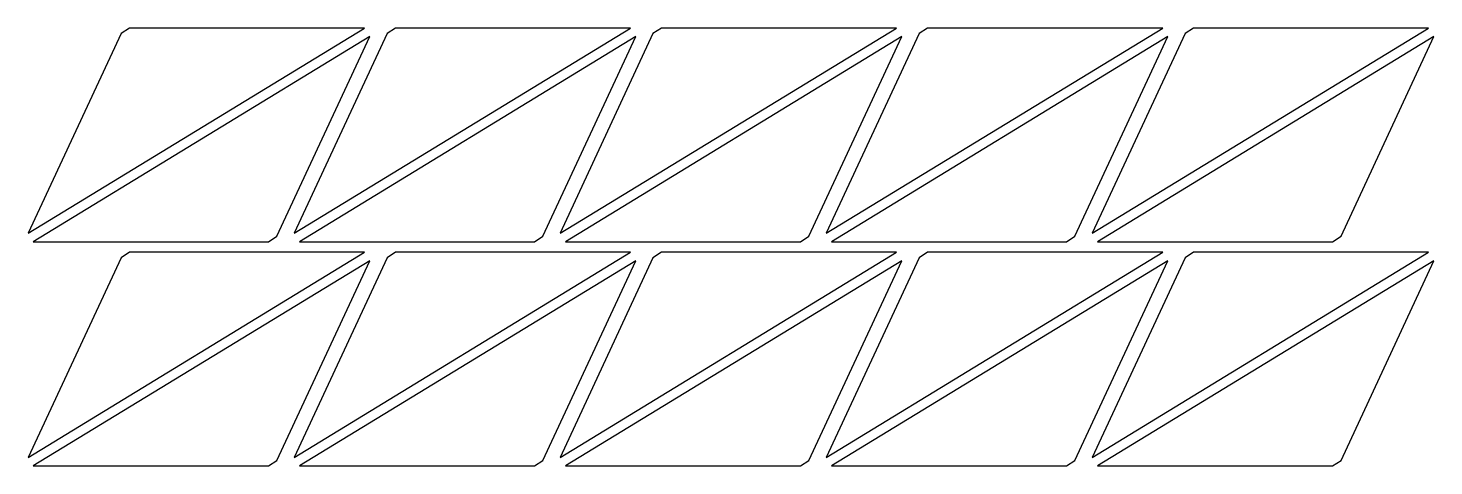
# Model space of a CAD drawing. Header units: millimetres. Extents: x 5412 to 6819, y -10216 to -9777.
import ezdxf

# ---------------------------------------------------------------- set-up
doc = ezdxf.new("R2010")
doc.units = ezdxf.units.MM

msp = doc.modelspace()

# ---------------------------------------------------------------- linework, layer by layer
for points in [[(5412.3, -9982.6), (5749.1, -9777.3), (5513.8, -9777.3), (5505.3, -9782.7)], [(5678.6, -9982.6), (6015.4, -9777.3), (5780.1, -9777.3), (5771.6, -9782.7)], [(5944.9, -9982.6), (6281.7, -9777.3), (6046.4, -9777.3), (6037.8, -9782.7)], [(6211.2, -9982.6), (6548, -9777.3), (6312.7, -9777.3), (6304.1, -9782.7)], [(6477.5, -9982.6), (6814.2, -9777.3), (6578.9, -9777.3), (6570.4, -9782.7)], [(5754.3, -9785.8), (5417.5, -9991.2), (5652.8, -9991.2), (5661.3, -9985.7)], [(6020.6, -9785.8), (5683.8, -9991.2), (5919.1, -9991.2), (5927.6, -9985.7)], [(6286.9, -9785.8), (5950.1, -9991.2), (6185.4, -9991.2), (6193.9, -9985.7)], [(6553.2, -9785.8), (6216.4, -9991.2), (6451.7, -9991.2), (6460.2, -9985.7)], [(6819.5, -9785.8), (6482.7, -9991.2), (6718, -9991.2), (6726.5, -9985.7)], [(5412.3, -10207), (5749.1, -10001.7), (5513.8, -10001.7), (5505.3, -10007.1)], [(5678.6, -10207), (6015.4, -10001.7), (5780.1, -10001.7), (5771.6, -10007.1)], [(5944.9, -10207), (6281.7, -10001.7), (6046.4, -10001.7), (6037.8, -10007.1)], [(6211.2, -10207), (6548, -10001.7), (6312.7, -10001.7), (6304.1, -10007.1)], [(6477.5, -10207), (6814.2, -10001.7), (6578.9, -10001.7), (6570.4, -10007.1)], [(5754.3, -10010.2), (5417.5, -10215.6), (5652.8, -10215.6), (5661.3, -10210.1)], [(6020.6, -10010.2), (5683.8, -10215.6), (5919.1, -10215.6), (5927.6, -10210.1)], [(6286.9, -10010.2), (5950.1, -10215.6), (6185.4, -10215.6), (6193.9, -10210.1)], [(6553.2, -10010.2), (6216.4, -10215.6), (6451.7, -10215.6), (6460.2, -10210.1)], [(6819.5, -10010.2), (6482.7, -10215.6), (6718, -10215.6), (6726.5, -10210.1)]]:
    msp.add_lwpolyline(points, close=True)

doc.saveas('drawing.dxf')
